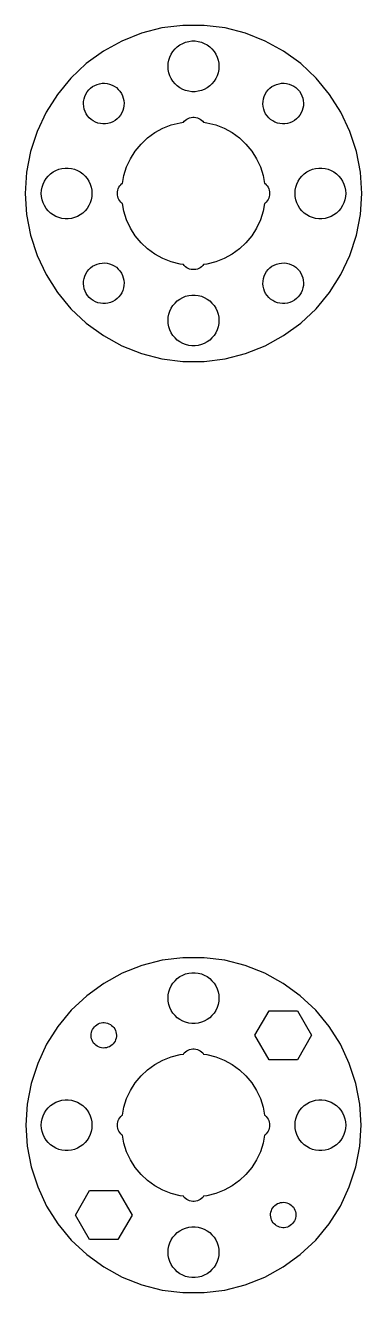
# Model space of a CAD drawing. Header units: metres. Extents: x -20 to 20, y -20 to 460.
# Drawn here: x -19.9 to 19.9, y 310.2 to 459.8 of the extents above; entities that cross this region are included whole.
import ezdxf

# ---------------------------------------------------------------- set-up
doc = ezdxf.new("R2010")
doc.units = ezdxf.units.M

msp = doc.modelspace()

# ---------------------------------------------------------------- linework, layer by layer
for p, q in [((-3.72545, 459.53), (-6.14378, 458.909)), ((-1.24838, 459.842), (-3.72545, 459.53)), ((1.24838, 459.842), (-1.24838, 459.842)), ((3.72545, 459.53), (1.24838, 459.842)), ((6.14378, 458.909), (3.72545, 459.53)), ((-8.46523, 457.99), (-10.6532, 456.787)), ((-6.14378, 458.909), (-8.46523, 457.99)), ((-1.27733, 457.714), (-0.927048, 457.853)), ((-0.927048, 457.853), (-0.562134, 457.947)), ((-0.562134, 457.947), (-0.18837, 457.994)), ((-0.18837, 457.994), (0.18837, 457.994)), ((0.18837, 457.994), (0.562134, 457.947)), ((0.562134, 457.947), (0.927048, 457.853)), ((0.927048, 457.853), (1.27733, 457.714)), ((8.46523, 457.99), (6.14378, 458.909)), ((10.6532, 456.787), (8.46523, 457.99)), ((-10.6532, 456.787), (-12.6731, 455.319)), ((-2.78932, 456.104), (-2.62891, 456.445)), ((-2.62891, 456.445), (-2.42705, 456.763)), ((-2.42705, 456.763), (-2.1869, 457.054)), ((-2.1869, 457.054), (-1.91226, 457.312)), ((-1.91226, 457.312), (-1.60747, 457.533)), ((-1.60747, 457.533), (-1.27733, 457.714)), ((1.27733, 457.714), (1.60747, 457.533)), ((1.60747, 457.533), (1.91226, 457.312)), ((1.91226, 457.312), (2.1869, 457.054)), ((2.1869, 457.054), (2.42705, 456.763)), ((2.42705, 456.763), (2.62891, 456.445)), ((2.62891, 456.445), (2.78932, 456.104)), ((12.6731, 455.319), (10.6532, 456.787)), ((-12.6731, 455.319), (-14.4931, 453.61)), ((-3, 455), (-2.97633, 455.376)), ((-2.97633, 454.624), (-3, 455)), ((-2.97633, 455.376), (-2.90575, 455.746)), ((-2.90575, 455.746), (-2.78932, 456.104)), ((2.78932, 456.104), (2.90575, 455.746)), ((2.90575, 455.746), (2.97633, 455.376)), ((2.97633, 455.376), (3, 455)), ((3, 455), (2.97633, 454.624)), ((14.4931, 453.61), (12.6731, 455.319)), ((-14.4931, 453.61), (-16.0846, 451.686)), ((-2.90575, 454.254), (-2.97633, 454.624)), ((-2.78932, 453.896), (-2.90575, 454.254)), ((-2.62891, 453.555), (-2.78932, 453.896)), ((-2.42705, 453.237), (-2.62891, 453.555)), ((2.62891, 453.555), (2.42705, 453.237)), ((2.78932, 453.896), (2.62891, 453.555)), ((2.90575, 454.254), (2.78932, 453.896)), ((2.97633, 454.624), (2.90575, 454.254)), ((16.0846, 451.686), (14.4931, 453.61)), ((-12.7339, 451.719), (-12.5777, 451.977)), ((-12.5777, 451.977), (-12.3905, 452.213)), ((-12.3905, 452.213), (-12.1752, 452.424)), ((-12.1752, 452.424), (-11.9351, 452.606)), ((-11.9351, 452.606), (-11.6741, 452.757)), ((-11.6741, 452.757), (-11.3963, 452.873)), ((-11.3963, 452.873), (-11.106, 452.955)), ((-11.106, 452.955), (-10.8078, 452.999)), ((-10.8078, 452.999), (-10.5065, 453.005)), ((-10.5065, 453.005), (-10.2067, 452.973)), ((-10.2067, 452.973), (-9.91331, 452.905)), ((-9.91331, 452.905), (-9.63083, 452.799)), ((-9.63083, 452.799), (-9.36372, 452.66)), ((-9.36372, 452.66), (-9.11624, 452.488)), ((-9.11624, 452.488), (-8.89226, 452.286)), ((-8.89226, 452.286), (-8.69533, 452.058)), ((-8.69533, 452.058), (-8.52853, 451.807)), ((-2.1869, 452.946), (-2.42705, 453.237)), ((-1.91226, 452.688), (-2.1869, 452.946)), ((-1.60747, 452.467), (-1.91226, 452.688)), ((-1.27733, 452.286), (-1.60747, 452.467)), ((-0.927048, 452.147), (-1.27733, 452.286)), ((-0.562134, 452.053), (-0.927048, 452.147)), ((-0.18837, 452.006), (-0.562134, 452.053)), ((0.18837, 452.006), (-0.18837, 452.006)), ((0.562134, 452.053), (0.18837, 452.006)), ((0.927048, 452.147), (0.562134, 452.053)), ((1.27733, 452.286), (0.927048, 452.147)), ((1.60747, 452.467), (1.27733, 452.286)), ((1.91226, 452.688), (1.60747, 452.467)), ((2.1869, 452.946), (1.91226, 452.688)), ((2.42705, 453.237), (2.1869, 452.946)), ((8.4801, 451.719), (8.63623, 451.977)), ((8.63623, 451.977), (8.82344, 452.213)), ((8.82344, 452.213), (9.03879, 452.424)), ((9.03879, 452.424), (9.27885, 452.606)), ((9.27885, 452.606), (9.53987, 452.757)), ((9.53987, 452.757), (9.81772, 452.873)), ((9.81772, 452.873), (10.108, 452.955)), ((10.108, 452.955), (10.4062, 452.999)), ((10.4062, 452.999), (10.7075, 453.005)), ((10.7075, 453.005), (11.0072, 452.973)), ((11.0072, 452.973), (11.3007, 452.905)), ((11.3007, 452.905), (11.5832, 452.799)), ((11.5832, 452.799), (11.8503, 452.66)), ((11.8503, 452.66), (12.0977, 452.488)), ((12.0977, 452.488), (12.3217, 452.286)), ((12.3217, 452.286), (12.5187, 452.058)), ((12.5187, 452.058), (12.6855, 451.807)), ((-16.0846, 451.686), (-17.4225, 449.578)), ((-13.0065, 450.557), (-12.9939, 450.858)), ((-12.9812, 450.256), (-13.0065, 450.557)), ((-12.9939, 450.858), (-12.9436, 451.155)), ((-12.9436, 451.155), (-12.8565, 451.444)), ((-12.8565, 451.444), (-12.7339, 451.719)), ((-8.52853, 451.807), (-8.39452, 451.537)), ((-8.39452, 451.537), (-8.29539, 451.252)), ((-8.29539, 451.252), (-8.23274, 450.958)), ((-8.22014, 450.356), (-8.2704, 450.059)), ((-8.23274, 450.958), (-8.20752, 450.657)), ((-8.20752, 450.657), (-8.22014, 450.356)), ((8.20752, 450.557), (8.22014, 450.858)), ((8.23274, 450.256), (8.20752, 450.557)), ((8.22014, 450.858), (8.2704, 451.155)), ((8.2704, 451.155), (8.35751, 451.444)), ((8.35751, 451.444), (8.4801, 451.719)), ((12.6855, 451.807), (12.8195, 451.537)), ((12.8195, 451.537), (12.9186, 451.252)), ((12.9186, 451.252), (12.9812, 450.958)), ((12.9939, 450.356), (12.9436, 450.059)), ((12.9812, 450.958), (13.0065, 450.657)), ((13.0065, 450.657), (12.9939, 450.356)), ((17.4225, 449.578), (16.0846, 451.686)), ((-17.4225, 449.578), (-18.4855, 447.319)), ((-12.9186, 449.962), (-12.9812, 450.256)), ((-12.8195, 449.677), (-12.9186, 449.962)), ((-12.6855, 449.407), (-12.8195, 449.677)), ((-12.5187, 449.156), (-12.6855, 449.407)), ((-12.3217, 448.928), (-12.5187, 449.156)), ((-12.0977, 448.726), (-12.3217, 448.928)), ((-8.82344, 449.001), (-9.03879, 448.79)), ((-8.63623, 449.237), (-8.82344, 449.001)), ((-8.4801, 449.495), (-8.63623, 449.237)), ((-8.35751, 449.77), (-8.4801, 449.495)), ((-8.2704, 450.059), (-8.35751, 449.77)), ((-0.803726, 448.766), (-0.638657, 448.857)), ((-0.638657, 448.857), (-0.463516, 448.927)), ((-0.463516, 448.927), (-0.281067, 448.973)), ((-0.281067, 448.973), (-0.094177, 448.997)), ((-0.094177, 448.997), (0.094177, 448.997)), ((0.094177, 448.997), (0.281067, 448.973)), ((0.281067, 448.973), (0.463516, 448.927)), ((0.463516, 448.927), (0.638657, 448.857)), ((0.638657, 448.857), (0.803726, 448.766)), ((8.29539, 449.962), (8.23274, 450.256)), ((8.39452, 449.677), (8.29539, 449.962)), ((8.52853, 449.407), (8.39452, 449.677)), ((8.69533, 449.156), (8.52853, 449.407)), ((8.89226, 448.928), (8.69533, 449.156)), ((9.11624, 448.726), (8.89226, 448.928)), ((12.3905, 449.001), (12.1752, 448.79)), ((12.5777, 449.237), (12.3905, 449.001)), ((12.7339, 449.495), (12.5777, 449.237)), ((12.8565, 449.77), (12.7339, 449.495)), ((12.9436, 450.059), (12.8565, 449.77)), ((18.4855, 447.319), (17.4225, 449.578)), ((-11.8503, 448.554), (-12.0977, 448.726)), ((-11.5832, 448.414), (-11.8503, 448.554)), ((-11.3007, 448.309), (-11.5832, 448.414)), ((-11.0072, 448.241), (-11.3007, 448.309)), ((-10.7075, 448.209), (-11.0072, 448.241)), ((-10.4062, 448.215), (-10.7075, 448.209)), ((-10.108, 448.259), (-10.4062, 448.215)), ((-9.81772, 448.34), (-10.108, 448.259)), ((-9.53987, 448.457), (-9.81772, 448.34)), ((-9.27885, 448.608), (-9.53987, 448.457)), ((-9.03879, 448.79), (-9.27885, 448.608)), ((-4.55452, 447.177), (-3.61911, 447.691)), ((-3.61911, 447.691), (-2.62663, 448.084)), ((-2.62663, 448.084), (-1.59273, 448.349)), ((-1.59273, 448.349), (-1.19904, 448.399)), ((-1.19904, 448.399), (-1.09344, 448.527)), ((-1.09344, 448.527), (-0.956131, 448.656)), ((-0.956131, 448.656), (-0.803726, 448.766)), ((0.803726, 448.766), (0.956131, 448.656)), ((0.956131, 448.656), (1.09344, 448.527)), ((1.09344, 448.527), (1.19904, 448.399)), ((1.19904, 448.399), (1.59273, 448.349)), ((1.59273, 448.349), (2.62663, 448.084)), ((2.62663, 448.084), (3.61911, 447.691)), ((3.61911, 447.691), (4.55452, 447.177)), ((9.36372, 448.554), (9.11624, 448.726)), ((9.63083, 448.414), (9.36372, 448.554)), ((9.91331, 448.309), (9.63083, 448.414)), ((10.2067, 448.241), (9.91331, 448.309)), ((10.5065, 448.209), (10.2067, 448.241)), ((10.8078, 448.215), (10.5065, 448.209)), ((11.106, 448.259), (10.8078, 448.215)), ((11.3963, 448.34), (11.106, 448.259)), ((11.6741, 448.457), (11.3963, 448.34)), ((11.9351, 448.608), (11.6741, 448.457)), ((12.1752, 448.79), (11.9351, 448.608)), ((-18.4855, 447.319), (-19.2571, 444.944)), ((-6.19623, 445.819), (-5.41809, 446.549)), ((-5.41809, 446.549), (-4.55452, 447.177)), ((4.55452, 447.177), (5.41809, 446.549)), ((5.41809, 446.549), (6.19623, 445.819)), ((19.2571, 444.944), (18.4855, 447.319)), ((-19.2571, 444.944), (-19.7249, 442.492)), ((-7.44859, 444.095), (-6.87663, 444.996)), ((-6.87663, 444.996), (-6.19623, 445.819)), ((6.19623, 445.819), (6.87663, 444.996)), ((6.87663, 444.996), (7.44859, 444.095)), ((19.7249, 442.492), (19.2571, 444.944)), ((-15.927, 442.853), (-15.5621, 442.947)), ((-15.5621, 442.947), (-15.1884, 442.994)), ((-15.1884, 442.994), (-14.8116, 442.994)), ((-14.8116, 442.994), (-14.4379, 442.947)), ((-14.4379, 442.947), (-14.0729, 442.853)), ((-8.23296, 442.114), (-7.90309, 443.129)), ((-7.90309, 443.129), (-7.44859, 444.095)), ((7.44859, 444.095), (7.90309, 443.129)), ((7.90309, 443.129), (8.23296, 442.114)), ((14.0729, 442.853), (14.4379, 442.947)), ((14.4379, 442.947), (14.8116, 442.994)), ((14.8116, 442.994), (15.1884, 442.994)), ((15.1884, 442.994), (15.5621, 442.947)), ((15.5621, 442.947), (15.927, 442.853)), ((-19.7249, 442.492), (-19.8817, 440)), ((-17.7893, 441.104), (-17.6289, 441.445)), ((-17.6289, 441.445), (-17.427, 441.763)), ((-17.427, 441.763), (-17.1869, 442.054)), ((-17.1869, 442.054), (-16.9123, 442.312)), ((-16.9123, 442.312), (-16.6075, 442.533)), ((-16.6075, 442.533), (-16.2773, 442.714)), ((-16.2773, 442.714), (-15.927, 442.853)), ((-14.0729, 442.853), (-13.7227, 442.714)), ((-13.7227, 442.714), (-13.3925, 442.533)), ((-13.3925, 442.533), (-13.0877, 442.312)), ((-13.0877, 442.312), (-12.8131, 442.054)), ((-12.8131, 442.054), (-12.5729, 441.763)), ((-12.5729, 441.763), (-12.3711, 441.445)), ((-12.3711, 441.445), (-12.2107, 441.104)), ((-8.40921, 441.19), (-8.23296, 442.114)), ((8.23296, 442.114), (8.40921, 441.19)), ((12.2107, 441.104), (12.3711, 441.445)), ((12.3711, 441.445), (12.5729, 441.763)), ((12.5729, 441.763), (12.8131, 442.054)), ((12.8131, 442.054), (13.0877, 442.312)), ((13.0877, 442.312), (13.3925, 442.533)), ((13.3925, 442.533), (13.7227, 442.714)), ((13.7227, 442.714), (14.0729, 442.853)), ((15.927, 442.853), (16.2773, 442.714)), ((16.2773, 442.714), (16.6075, 442.533)), ((16.6075, 442.533), (16.9123, 442.312)), ((16.9123, 442.312), (17.1869, 442.054)), ((17.1869, 442.054), (17.427, 441.763)), ((17.427, 441.763), (17.6289, 441.445)), ((17.6289, 441.445), (17.7893, 441.104)), ((19.8817, 440), (19.7249, 442.492)), ((-19.8817, 440), (-19.7249, 437.508)), ((-18, 440), (-17.9763, 440.376)), ((-17.9763, 439.624), (-18, 440)), ((-17.9763, 440.376), (-17.9057, 440.746)), ((-17.9057, 440.746), (-17.7893, 441.104)), ((-12.2107, 441.104), (-12.0942, 440.746)), ((-12.0942, 440.746), (-12.0237, 440.376)), ((-12.0237, 440.376), (-12, 440)), ((-12, 440), (-12.0237, 439.624)), ((-9, 440), (-8.98816, 440.188)), ((-8.98816, 439.812), (-9, 440)), ((-8.98816, 440.188), (-8.95287, 440.373)), ((-8.95287, 440.373), (-8.89465, 440.552)), ((-8.89465, 440.552), (-8.81445, 440.723)), ((-8.81445, 440.723), (-8.71352, 440.882)), ((-8.71352, 440.882), (-8.59344, 441.027)), ((-8.59344, 441.027), (-8.45613, 441.156)), ((-8.45613, 441.156), (-8.40921, 441.19)), ((8.40921, 441.19), (8.45613, 441.156)), ((8.45613, 441.156), (8.59344, 441.027)), ((8.59344, 441.027), (8.71352, 440.882)), ((8.71352, 440.882), (8.81445, 440.723)), ((8.81445, 440.723), (8.89465, 440.552)), ((8.89465, 440.552), (8.95287, 440.373)), ((8.95287, 440.373), (8.98816, 440.188)), ((8.98816, 440.188), (9, 440)), ((9, 440), (8.98816, 439.812)), ((12, 440), (12.0237, 440.376)), ((12.0237, 439.624), (12, 440)), ((12.0237, 440.376), (12.0942, 440.746)), ((12.0942, 440.746), (12.2107, 441.104)), ((17.7893, 441.104), (17.9057, 440.746)), ((17.9057, 440.746), (17.9763, 440.376)), ((17.9763, 440.376), (18, 440)), ((18, 440), (17.9763, 439.624)), ((19.7249, 437.508), (19.8817, 440)), ((-17.9057, 439.254), (-17.9763, 439.624)), ((-17.7893, 438.896), (-17.9057, 439.254)), ((-17.6289, 438.555), (-17.7893, 438.896)), ((-17.427, 438.237), (-17.6289, 438.555)), ((-12.3711, 438.555), (-12.5729, 438.237)), ((-12.2107, 438.896), (-12.3711, 438.555)), ((-12.0942, 439.254), (-12.2107, 438.896)), ((-12.0237, 439.624), (-12.0942, 439.254)), ((-8.95287, 439.627), (-8.98816, 439.812)), ((-8.89465, 439.448), (-8.95287, 439.627)), ((-8.81445, 439.277), (-8.89465, 439.448)), ((-8.71352, 439.118), (-8.81445, 439.277)), ((-8.59344, 438.973), (-8.71352, 439.118)), ((-8.45613, 438.844), (-8.59344, 438.973)), ((-8.40921, 438.81), (-8.45613, 438.844)), ((-8.23296, 437.886), (-8.40921, 438.81)), ((8.40921, 438.81), (8.23296, 437.886)), ((8.45613, 438.844), (8.40921, 438.81)), ((8.59344, 438.973), (8.45613, 438.844)), ((8.71352, 439.118), (8.59344, 438.973)), ((8.81445, 439.277), (8.71352, 439.118)), ((8.89465, 439.448), (8.81445, 439.277)), ((8.95287, 439.627), (8.89465, 439.448)), ((8.98816, 439.812), (8.95287, 439.627)), ((12.0942, 439.254), (12.0237, 439.624)), ((12.2107, 438.896), (12.0942, 439.254)), ((12.3711, 438.555), (12.2107, 438.896)), ((12.5729, 438.237), (12.3711, 438.555)), ((17.6289, 438.555), (17.427, 438.237)), ((17.7893, 438.896), (17.6289, 438.555)), ((17.9057, 439.254), (17.7893, 438.896)), ((17.9763, 439.624), (17.9057, 439.254)), ((-19.7249, 437.508), (-19.2571, 435.056)), ((-17.1869, 437.946), (-17.427, 438.237)), ((-16.9123, 437.688), (-17.1869, 437.946)), ((-16.6075, 437.467), (-16.9123, 437.688)), ((-16.2773, 437.286), (-16.6075, 437.467)), ((-15.927, 437.147), (-16.2773, 437.286)), ((-15.5621, 437.053), (-15.927, 437.147)), ((-15.1884, 437.006), (-15.5621, 437.053)), ((-14.8116, 437.006), (-15.1884, 437.006)), ((-14.4379, 437.053), (-14.8116, 437.006)), ((-14.0729, 437.147), (-14.4379, 437.053)), ((-13.7227, 437.286), (-14.0729, 437.147)), ((-13.3925, 437.467), (-13.7227, 437.286)), ((-13.0877, 437.688), (-13.3925, 437.467)), ((-12.8131, 437.946), (-13.0877, 437.688)), ((-12.5729, 438.237), (-12.8131, 437.946)), ((-7.90309, 436.871), (-8.23296, 437.886)), ((8.23296, 437.886), (7.90309, 436.871)), ((12.8131, 437.946), (12.5729, 438.237)), ((13.0877, 437.688), (12.8131, 437.946)), ((13.3925, 437.467), (13.0877, 437.688)), ((13.7227, 437.286), (13.3925, 437.467)), ((14.0729, 437.147), (13.7227, 437.286)), ((14.4379, 437.053), (14.0729, 437.147)), ((14.8116, 437.006), (14.4379, 437.053)), ((15.1884, 437.006), (14.8116, 437.006)), ((15.5621, 437.053), (15.1884, 437.006)), ((15.927, 437.147), (15.5621, 437.053)), ((16.2773, 437.286), (15.927, 437.147)), ((16.6075, 437.467), (16.2773, 437.286)), ((16.9123, 437.688), (16.6075, 437.467)), ((17.1869, 437.946), (16.9123, 437.688)), ((17.427, 438.237), (17.1869, 437.946)), ((19.2571, 435.056), (19.7249, 437.508)), ((-7.44859, 435.905), (-7.90309, 436.871)), ((-6.87663, 435.004), (-7.44859, 435.905)), ((7.44859, 435.905), (6.87663, 435.004)), ((7.90309, 436.871), (7.44859, 435.905)), ((-19.2571, 435.056), (-18.4855, 432.681)), ((-6.19623, 434.181), (-6.87663, 435.004)), ((-5.41809, 433.451), (-6.19623, 434.181)), ((6.19623, 434.181), (5.41809, 433.451)), ((6.87663, 435.004), (6.19623, 434.181)), ((18.4855, 432.681), (19.2571, 435.056)), ((-18.4855, 432.681), (-17.4225, 430.422)), ((-4.55452, 432.823), (-5.41809, 433.451)), ((-3.61911, 432.309), (-4.55452, 432.823)), ((4.55452, 432.823), (3.61911, 432.309)), ((5.41809, 433.451), (4.55452, 432.823)), ((17.4225, 430.422), (18.4855, 432.681)), ((-12.5777, 430.763), (-12.3905, 430.999)), ((-12.3905, 430.999), (-12.1752, 431.21)), ((-12.1752, 431.21), (-11.9351, 431.392)), ((-11.9351, 431.392), (-11.6741, 431.543)), ((-11.6741, 431.543), (-11.3963, 431.66)), ((-11.3963, 431.66), (-11.106, 431.741)), ((-11.106, 431.741), (-10.8078, 431.785)), ((-10.8078, 431.785), (-10.5065, 431.791)), ((-10.5065, 431.791), (-10.2067, 431.759)), ((-10.2067, 431.759), (-9.91331, 431.691)), ((-9.91331, 431.691), (-9.63083, 431.586)), ((-9.63083, 431.586), (-9.36372, 431.446)), ((-9.36372, 431.446), (-9.11624, 431.274)), ((-9.11624, 431.274), (-8.89226, 431.072)), ((-8.89226, 431.072), (-8.69533, 430.844)), ((-2.62663, 431.916), (-3.61911, 432.309)), ((-1.59273, 431.651), (-2.62663, 431.916)), ((-1.19904, 431.601), (-1.59273, 431.651)), ((-1.09344, 431.473), (-1.19904, 431.601)), ((-0.956131, 431.344), (-1.09344, 431.473)), ((-0.803726, 431.234), (-0.956131, 431.344)), ((-0.638657, 431.143), (-0.803726, 431.234)), ((-0.463516, 431.073), (-0.638657, 431.143)), ((-0.281067, 431.027), (-0.463516, 431.073)), ((-0.094177, 431.003), (-0.281067, 431.027)), ((0.094177, 431.003), (-0.094177, 431.003)), ((0.281067, 431.027), (0.094177, 431.003)), ((0.463516, 431.073), (0.281067, 431.027)), ((0.638657, 431.143), (0.463516, 431.073)), ((0.803726, 431.234), (0.638657, 431.143)), ((0.956131, 431.344), (0.803726, 431.234)), ((1.09344, 431.473), (0.956131, 431.344)), ((1.19904, 431.601), (1.09344, 431.473)), ((1.59273, 431.651), (1.19904, 431.601)), ((2.62663, 431.916), (1.59273, 431.651)), ((3.61911, 432.309), (2.62663, 431.916)), ((8.63623, 430.763), (8.82344, 430.999)), ((8.82344, 430.999), (9.03879, 431.21)), ((9.03879, 431.21), (9.27885, 431.392)), ((9.27885, 431.392), (9.53987, 431.543)), ((9.53987, 431.543), (9.81772, 431.66)), ((9.81772, 431.66), (10.108, 431.741)), ((10.108, 431.741), (10.4062, 431.785)), ((10.4062, 431.785), (10.7075, 431.791)), ((10.7075, 431.791), (11.0072, 431.759)), ((11.0072, 431.759), (11.3007, 431.691)), ((11.3007, 431.691), (11.5832, 431.586)), ((11.5832, 431.586), (11.8503, 431.446)), ((11.8503, 431.446), (12.0977, 431.274)), ((12.0977, 431.274), (12.3217, 431.072)), ((12.3217, 431.072), (12.5187, 430.844)), ((-17.4225, 430.422), (-16.0846, 428.314)), ((-13.0065, 429.343), (-12.9939, 429.644)), ((-12.9939, 429.644), (-12.9436, 429.941)), ((-12.9436, 429.941), (-12.8565, 430.23)), ((-12.8565, 430.23), (-12.7339, 430.505)), ((-12.7339, 430.505), (-12.5777, 430.763)), ((-8.69533, 430.844), (-8.52853, 430.593)), ((-8.52853, 430.593), (-8.39452, 430.323)), ((-8.39452, 430.323), (-8.29539, 430.038)), ((-8.29539, 430.038), (-8.23274, 429.744)), ((-8.23274, 429.744), (-8.20752, 429.443)), ((-8.20752, 429.443), (-8.22014, 429.142)), ((8.20752, 429.343), (8.22014, 429.644)), ((8.22014, 429.644), (8.2704, 429.941)), ((8.2704, 429.941), (8.35751, 430.23)), ((8.35751, 430.23), (8.4801, 430.505)), ((8.4801, 430.505), (8.63623, 430.763)), ((12.5187, 430.844), (12.6855, 430.593)), ((12.6855, 430.593), (12.8195, 430.323)), ((12.8195, 430.323), (12.9186, 430.038)), ((12.9186, 430.038), (12.9812, 429.744)), ((12.9812, 429.744), (13.0065, 429.443)), ((13.0065, 429.443), (12.9939, 429.142)), ((16.0846, 428.314), (17.4225, 430.422)), ((-16.0846, 428.314), (-14.4931, 426.39)), ((-12.9812, 429.042), (-13.0065, 429.343)), ((-12.9186, 428.748), (-12.9812, 429.042)), ((-12.8195, 428.463), (-12.9186, 428.748)), ((-12.6855, 428.193), (-12.8195, 428.463)), ((-12.5187, 427.942), (-12.6855, 428.193)), ((-12.3217, 427.714), (-12.5187, 427.942)), ((-8.63623, 428.023), (-8.82344, 427.787)), ((-8.4801, 428.281), (-8.63623, 428.023)), ((-8.35751, 428.556), (-8.4801, 428.281)), ((-8.2704, 428.845), (-8.35751, 428.556)), ((-8.22014, 429.142), (-8.2704, 428.845)), ((-0.927048, 427.853), (-0.562134, 427.947)), ((-0.562134, 427.947), (-0.18837, 427.994)), ((-0.18837, 427.994), (0.18837, 427.994)), ((0.18837, 427.994), (0.562134, 427.947)), ((0.562134, 427.947), (0.927048, 427.853)), ((8.23274, 429.042), (8.20752, 429.343)), ((8.29539, 428.748), (8.23274, 429.042)), ((8.39452, 428.463), (8.29539, 428.748)), ((8.52853, 428.193), (8.39452, 428.463)), ((8.69533, 427.942), (8.52853, 428.193)), ((8.89226, 427.714), (8.69533, 427.942)), ((12.5777, 428.023), (12.3905, 427.787)), ((12.7339, 428.281), (12.5777, 428.023)), ((12.8565, 428.556), (12.7339, 428.281)), ((12.9436, 428.845), (12.8565, 428.556)), ((12.9939, 429.142), (12.9436, 428.845)), ((14.4931, 426.39), (16.0846, 428.314)), ((-12.0977, 427.512), (-12.3217, 427.714)), ((-11.8503, 427.34), (-12.0977, 427.512)), ((-11.5832, 427.201), (-11.8503, 427.34)), ((-11.3007, 427.095), (-11.5832, 427.201)), ((-11.0072, 427.027), (-11.3007, 427.095)), ((-10.7075, 426.995), (-11.0072, 427.027)), ((-10.4062, 427.001), (-10.7075, 426.995)), ((-10.108, 427.045), (-10.4062, 427.001)), ((-9.81772, 427.127), (-10.108, 427.045)), ((-9.53987, 427.243), (-9.81772, 427.127)), ((-9.27885, 427.394), (-9.53987, 427.243)), ((-9.03879, 427.576), (-9.27885, 427.394)), ((-8.82344, 427.787), (-9.03879, 427.576)), ((-2.78932, 426.104), (-2.62891, 426.445)), ((-2.62891, 426.445), (-2.42705, 426.763)), ((-2.42705, 426.763), (-2.1869, 427.054)), ((-2.1869, 427.054), (-1.91226, 427.312)), ((-1.91226, 427.312), (-1.60747, 427.533)), ((-1.60747, 427.533), (-1.27733, 427.714)), ((-1.27733, 427.714), (-0.927048, 427.853)), ((0.927048, 427.853), (1.27733, 427.714)), ((1.27733, 427.714), (1.60747, 427.533)), ((1.60747, 427.533), (1.91226, 427.312)), ((1.91226, 427.312), (2.1869, 427.054)), ((2.1869, 427.054), (2.42705, 426.763)), ((2.42705, 426.763), (2.62891, 426.445)), ((2.62891, 426.445), (2.78932, 426.104)), ((9.11624, 427.512), (8.89226, 427.714)), ((9.36372, 427.34), (9.11624, 427.512)), ((9.63083, 427.201), (9.36372, 427.34)), ((9.91331, 427.095), (9.63083, 427.201)), ((10.2067, 427.027), (9.91331, 427.095)), ((10.5065, 426.995), (10.2067, 427.027)), ((10.8078, 427.001), (10.5065, 426.995)), ((11.106, 427.045), (10.8078, 427.001)), ((11.3963, 427.127), (11.106, 427.045)), ((11.6741, 427.243), (11.3963, 427.127)), ((11.9351, 427.394), (11.6741, 427.243)), ((12.1752, 427.576), (11.9351, 427.394)), ((12.3905, 427.787), (12.1752, 427.576)), ((-14.4931, 426.39), (-12.6731, 424.681)), ((-3, 425), (-2.97633, 425.376)), ((-2.97633, 424.624), (-3, 425)), ((-2.97633, 425.376), (-2.90575, 425.746)), ((-2.90575, 425.746), (-2.78932, 426.104)), ((2.78932, 426.104), (2.90575, 425.746)), ((2.90575, 425.746), (2.97633, 425.376)), ((2.97633, 425.376), (3, 425)), ((3, 425), (2.97633, 424.624)), ((12.6731, 424.681), (14.4931, 426.39)), ((-12.6731, 424.681), (-10.6532, 423.213)), ((-2.90575, 424.254), (-2.97633, 424.624)), ((-2.78932, 423.896), (-2.90575, 424.254)), ((-2.62891, 423.555), (-2.78932, 423.896)), ((-2.42705, 423.237), (-2.62891, 423.555)), ((2.62891, 423.555), (2.42705, 423.237)), ((2.78932, 423.896), (2.62891, 423.555)), ((2.90575, 424.254), (2.78932, 423.896)), ((2.97633, 424.624), (2.90575, 424.254)), ((10.6532, 423.213), (12.6731, 424.681)), ((-10.6532, 423.213), (-8.46523, 422.01)), ((-8.46523, 422.01), (-6.14378, 421.091)), ((-2.1869, 422.946), (-2.42705, 423.237)), ((-1.91226, 422.688), (-2.1869, 422.946)), ((-1.60747, 422.467), (-1.91226, 422.688)), ((-1.27733, 422.286), (-1.60747, 422.467)), ((-0.927048, 422.147), (-1.27733, 422.286)), ((-0.562134, 422.053), (-0.927048, 422.147)), ((-0.18837, 422.006), (-0.562134, 422.053)), ((0.18837, 422.006), (-0.18837, 422.006)), ((0.562134, 422.053), (0.18837, 422.006)), ((0.927048, 422.147), (0.562134, 422.053)), ((1.27733, 422.286), (0.927048, 422.147)), ((1.60747, 422.467), (1.27733, 422.286)), ((1.91226, 422.688), (1.60747, 422.467)), ((2.1869, 422.946), (1.91226, 422.688)), ((2.42705, 423.237), (2.1869, 422.946)), ((6.14378, 421.091), (8.46523, 422.01)), ((8.46523, 422.01), (10.6532, 423.213)), ((-6.14378, 421.091), (-3.72545, 420.47)), ((-3.72545, 420.47), (-1.24838, 420.158)), ((1.24838, 420.158), (3.72545, 420.47)), ((3.72545, 420.47), (6.14378, 421.091)), ((-1.24838, 420.158), (1.24838, 420.158)), ((-6.12218, 348.842), (-8.43544, 347.926)), ((-3.71236, 349.461), (-6.12218, 348.842)), ((-1.24399, 349.773), (-3.71236, 349.461)), ((1.24399, 349.773), (-1.24399, 349.773)), ((3.71236, 349.461), (1.24399, 349.773)), ((6.12218, 348.842), (3.71236, 349.461)), ((8.43544, 347.926), (6.12218, 348.842)), ((-8.43544, 347.926), (-10.6157, 346.728)), ((-2.1869, 347.054), (-1.91226, 347.312)), ((-1.91226, 347.312), (-1.60747, 347.533)), ((-1.60747, 347.533), (-1.27733, 347.714)), ((-1.27733, 347.714), (-0.927048, 347.853)), ((-0.927048, 347.853), (-0.562134, 347.947)), ((-0.562134, 347.947), (-0.18837, 347.994)), ((-0.18837, 347.994), (0.18837, 347.994)), ((0.18837, 347.994), (0.562134, 347.947)), ((0.562134, 347.947), (0.927048, 347.853)), ((0.927048, 347.853), (1.27733, 347.714)), ((1.27733, 347.714), (1.60747, 347.533)), ((1.60747, 347.533), (1.91226, 347.312)), ((1.91226, 347.312), (2.1869, 347.054)), ((10.6157, 346.728), (8.43544, 347.926)), ((-10.6157, 346.728), (-12.6285, 345.265)), ((-2.97633, 345.376), (-2.90575, 345.746)), ((-2.90575, 345.746), (-2.78932, 346.104)), ((-2.78932, 346.104), (-2.62891, 346.445)), ((-2.62891, 346.445), (-2.42705, 346.763)), ((-2.42705, 346.763), (-2.1869, 347.054)), ((2.1869, 347.054), (2.42705, 346.763)), ((2.42705, 346.763), (2.62891, 346.445)), ((2.62891, 346.445), (2.78932, 346.104)), ((2.78932, 346.104), (2.90575, 345.746)), ((2.90575, 345.746), (2.97633, 345.376)), ((12.6285, 345.265), (10.6157, 346.728)), ((-12.6285, 345.265), (-14.4422, 343.562)), ((-3, 345), (-2.97633, 345.376)), ((-2.97633, 344.624), (-3, 345)), ((-2.90575, 344.254), (-2.97633, 344.624)), ((-2.78932, 343.896), (-2.90575, 344.254)), ((2.90575, 344.254), (2.78932, 343.896)), ((2.97633, 344.624), (2.90575, 344.254)), ((2.97633, 345.376), (3, 345)), ((3, 345), (2.97633, 344.624)), ((14.4422, 343.562), (12.6285, 345.265)), ((-14.4422, 343.562), (-16.0281, 341.645)), ((-2.62891, 343.555), (-2.78932, 343.896)), ((-2.42705, 343.237), (-2.62891, 343.555)), ((-2.1869, 342.946), (-2.42705, 343.237)), ((-1.91226, 342.688), (-2.1869, 342.946)), ((-1.60747, 342.467), (-1.91226, 342.688)), ((1.91226, 342.688), (1.60747, 342.467)), ((2.1869, 342.946), (1.91226, 342.688)), ((2.42705, 343.237), (2.1869, 342.946)), ((2.62891, 343.555), (2.42705, 343.237)), ((2.78932, 343.896), (2.62891, 343.555)), ((7.26039, 340.607), (8.93369, 343.505)), ((8.93369, 343.505), (12.2803, 343.505)), ((12.2803, 343.505), (13.9536, 340.607)), ((16.0281, 341.645), (14.4422, 343.562)), ((-16.0281, 341.645), (-17.3612, 339.544)), ((-12.0674, 340.95), (-12.0129, 341.13)), ((-12.0129, 341.13), (-11.9363, 341.302)), ((-11.9363, 341.302), (-11.8387, 341.463)), ((-11.8387, 341.463), (-11.7217, 341.611)), ((-11.7217, 341.611), (-11.5871, 341.742)), ((-11.5871, 341.742), (-11.4371, 341.856)), ((-11.4371, 341.856), (-11.2739, 341.951)), ((-11.2739, 341.951), (-11.1003, 342.024)), ((-11.1003, 342.024), (-10.9189, 342.074)), ((-10.9189, 342.074), (-10.7325, 342.102)), ((-10.7325, 342.102), (-10.5442, 342.106)), ((-10.5442, 342.106), (-10.3568, 342.086)), ((-10.3568, 342.086), (-10.1734, 342.043)), ((-10.1734, 342.043), (-9.99689, 341.977)), ((-9.99689, 341.977), (-9.82996, 341.89)), ((-9.82996, 341.89), (-9.67528, 341.783)), ((-9.67528, 341.783), (-9.53528, 341.656)), ((-9.53528, 341.656), (-9.4122, 341.514)), ((-9.4122, 341.514), (-9.30795, 341.357)), ((-9.30795, 341.357), (-9.2242, 341.188)), ((-9.2242, 341.188), (-9.16225, 341.01)), ((-1.27733, 342.286), (-1.60747, 342.467)), ((-0.927048, 342.147), (-1.27733, 342.286)), ((-0.562134, 342.053), (-0.927048, 342.147)), ((-0.18837, 342.006), (-0.562134, 342.053)), ((0.18837, 342.006), (-0.18837, 342.006)), ((0.562134, 342.053), (0.18837, 342.006)), ((0.927048, 342.147), (0.562134, 342.053)), ((1.27733, 342.286), (0.927048, 342.147)), ((1.60747, 342.467), (1.27733, 342.286)), ((17.3612, 339.544), (16.0281, 341.645)), ((-12.1067, 340.576), (-12.0988, 340.764)), ((-12.0909, 340.388), (-12.1067, 340.576)), ((-12.0988, 340.764), (-12.0674, 340.95)), ((-12.0517, 340.204), (-12.0909, 340.388)), ((-11.9898, 340.026), (-12.0517, 340.204)), ((-11.906, 339.857), (-11.9898, 340.026)), ((-11.8018, 339.7), (-11.906, 339.857)), ((-11.6787, 339.557), (-11.8018, 339.7)), ((-9.37527, 339.751), (-9.49228, 339.603)), ((-9.27768, 339.912), (-9.37527, 339.751)), ((-9.20107, 340.084), (-9.27768, 339.912)), ((-9.14662, 340.264), (-9.20107, 340.084)), ((-9.16225, 341.01), (-9.12308, 340.826)), ((-9.1152, 340.45), (-9.14662, 340.264)), ((-9.12308, 340.826), (-9.10732, 340.638)), ((-9.10732, 340.638), (-9.1152, 340.45)), ((8.9337, 337.709), (7.26039, 340.607)), ((13.9536, 340.607), (12.2803, 337.709)), ((-17.3612, 339.544), (-18.4205, 337.293)), ((-11.5387, 339.431), (-11.6787, 339.557)), ((-11.384, 339.324), (-11.5387, 339.431)), ((-11.2171, 339.237), (-11.384, 339.324)), ((-11.0405, 339.171), (-11.2171, 339.237)), ((-10.8571, 339.128), (-11.0405, 339.171)), ((-10.6698, 339.108), (-10.8571, 339.128)), ((-10.4815, 339.112), (-10.6698, 339.108)), ((-10.2951, 339.14), (-10.4815, 339.112)), ((-10.1137, 339.19), (-10.2951, 339.14)), ((-9.94003, 339.263), (-10.1137, 339.19)), ((-9.7769, 339.358), (-9.94003, 339.263)), ((-9.62686, 339.471), (-9.7769, 339.358)), ((-9.49228, 339.603), (-9.62686, 339.471)), ((-2.62663, 338.084), (-1.59273, 338.349)), ((-1.59273, 338.349), (-1.19904, 338.399)), ((-1.19904, 338.399), (-1.09344, 338.527)), ((-1.09344, 338.527), (-0.956131, 338.656)), ((-0.956131, 338.656), (-0.803726, 338.766)), ((-0.803726, 338.766), (-0.638657, 338.857)), ((-0.638657, 338.857), (-0.463516, 338.927)), ((-0.463516, 338.927), (-0.281067, 338.973)), ((-0.281067, 338.973), (-0.094177, 338.997)), ((-0.094177, 338.997), (0.094177, 338.997)), ((0.094177, 338.997), (0.281067, 338.973)), ((0.281067, 338.973), (0.463516, 338.927)), ((0.463516, 338.927), (0.638657, 338.857)), ((0.638657, 338.857), (0.803726, 338.766)), ((0.803726, 338.766), (0.956131, 338.656)), ((0.956131, 338.656), (1.09344, 338.527)), ((1.09344, 338.527), (1.19904, 338.399)), ((1.19904, 338.399), (1.59273, 338.349)), ((1.59273, 338.349), (2.62663, 338.084)), ((18.4205, 337.293), (17.3612, 339.544)), ((-18.4205, 337.293), (-19.1894, 334.927)), ((-5.41809, 336.549), (-4.55452, 337.177)), ((-4.55452, 337.177), (-3.61911, 337.691)), ((-3.61911, 337.691), (-2.62663, 338.084)), ((2.62663, 338.084), (3.61911, 337.691)), ((3.61911, 337.691), (4.55452, 337.177)), ((4.55452, 337.177), (5.41809, 336.549)), ((12.2803, 337.709), (8.9337, 337.709)), ((19.1894, 334.927), (18.4205, 337.293)), ((-6.87663, 334.996), (-6.19623, 335.819)), ((-6.19623, 335.819), (-5.41809, 336.549)), ((5.41809, 336.549), (6.19623, 335.819)), ((6.19623, 335.819), (6.87663, 334.996)), ((-19.1894, 334.927), (-19.6556, 332.483)), ((-7.90309, 333.129), (-7.44859, 334.095)), ((-7.44859, 334.095), (-6.87663, 334.996)), ((6.87663, 334.996), (7.44859, 334.095)), ((7.44859, 334.095), (7.90309, 333.129)), ((19.6556, 332.483), (19.1894, 334.927)), ((-19.6556, 332.483), (-19.8118, 330)), ((-17.1869, 332.054), (-16.9123, 332.312)), ((-16.9123, 332.312), (-16.6075, 332.533)), ((-16.6075, 332.533), (-16.2773, 332.714)), ((-16.2773, 332.714), (-15.927, 332.853)), ((-15.927, 332.853), (-15.5621, 332.947)), ((-15.5621, 332.947), (-15.1884, 332.994)), ((-15.1884, 332.994), (-14.8116, 332.994)), ((-14.8116, 332.994), (-14.4379, 332.947)), ((-14.4379, 332.947), (-14.0729, 332.853)), ((-14.0729, 332.853), (-13.7227, 332.714)), ((-13.7227, 332.714), (-13.3925, 332.533)), ((-13.3925, 332.533), (-13.0877, 332.312)), ((-13.0877, 332.312), (-12.8131, 332.054)), ((-8.23296, 332.114), (-7.90309, 333.129)), ((7.90309, 333.129), (8.23296, 332.114)), ((12.8131, 332.054), (13.0877, 332.312)), ((13.0877, 332.312), (13.3925, 332.533)), ((13.3925, 332.533), (13.7227, 332.714)), ((13.7227, 332.714), (14.0729, 332.853)), ((14.0729, 332.853), (14.4379, 332.947)), ((14.4379, 332.947), (14.8116, 332.994)), ((14.8116, 332.994), (15.1884, 332.994)), ((15.1884, 332.994), (15.5621, 332.947)), ((15.5621, 332.947), (15.927, 332.853)), ((15.927, 332.853), (16.2773, 332.714)), ((16.2773, 332.714), (16.6075, 332.533)), ((16.6075, 332.533), (16.9123, 332.312)), ((16.9123, 332.312), (17.1869, 332.054)), ((19.8118, 330), (19.6556, 332.483)), ((-17.9763, 330.376), (-17.9057, 330.746)), ((-17.9057, 330.746), (-17.7893, 331.104)), ((-17.7893, 331.104), (-17.6289, 331.445)), ((-17.6289, 331.445), (-17.427, 331.763)), ((-17.427, 331.763), (-17.1869, 332.054)), ((-12.8131, 332.054), (-12.5729, 331.763)), ((-12.5729, 331.763), (-12.3711, 331.445)), ((-12.3711, 331.445), (-12.2107, 331.104)), ((-12.2107, 331.104), (-12.0942, 330.746)), ((-12.0942, 330.746), (-12.0237, 330.376)), ((-8.89465, 330.552), (-8.81445, 330.723)), ((-8.81445, 330.723), (-8.71352, 330.882)), ((-8.71352, 330.882), (-8.59344, 331.027)), ((-8.59344, 331.027), (-8.45613, 331.156)), ((-8.45613, 331.156), (-8.40921, 331.19)), ((-8.40921, 331.19), (-8.23296, 332.114)), ((8.23296, 332.114), (8.40921, 331.19)), ((8.40921, 331.19), (8.45613, 331.156)), ((8.45613, 331.156), (8.59344, 331.027)), ((8.59344, 331.027), (8.71352, 330.882)), ((8.71352, 330.882), (8.81445, 330.723)), ((8.81445, 330.723), (8.89465, 330.552)), ((12.0237, 330.376), (12.0942, 330.746)), ((12.0942, 330.746), (12.2107, 331.104)), ((12.2107, 331.104), (12.3711, 331.445)), ((12.3711, 331.445), (12.5729, 331.763)), ((12.5729, 331.763), (12.8131, 332.054)), ((17.1869, 332.054), (17.427, 331.763)), ((17.427, 331.763), (17.6289, 331.445)), ((17.6289, 331.445), (17.7893, 331.104)), ((17.7893, 331.104), (17.9057, 330.746)), ((17.9057, 330.746), (17.9763, 330.376)), ((-19.8118, 330), (-19.6556, 327.517)), ((-18, 330), (-17.9763, 330.376)), ((-17.9763, 329.624), (-18, 330)), ((-17.9057, 329.254), (-17.9763, 329.624)), ((-17.7893, 328.896), (-17.9057, 329.254)), ((-12.0942, 329.254), (-12.2107, 328.896)), ((-12.0237, 329.624), (-12.0942, 329.254)), ((-12.0237, 330.376), (-12, 330)), ((-12, 330), (-12.0237, 329.624)), ((-9, 330), (-8.98816, 330.188)), ((-8.98816, 329.812), (-9, 330)), ((-8.98816, 330.188), (-8.95287, 330.373)), ((-8.95287, 329.627), (-8.98816, 329.812)), ((-8.95287, 330.373), (-8.89465, 330.552)), ((-8.89465, 329.448), (-8.95287, 329.627)), ((-8.81445, 329.277), (-8.89465, 329.448)), ((-8.71352, 329.118), (-8.81445, 329.277)), ((8.81445, 329.277), (8.71352, 329.118)), ((8.89465, 329.448), (8.81445, 329.277)), ((8.89465, 330.552), (8.95287, 330.373)), ((8.95287, 329.627), (8.89465, 329.448)), ((8.95287, 330.373), (8.98816, 330.188)), ((8.98816, 329.812), (8.95287, 329.627)), ((8.98816, 330.188), (9, 330)), ((9, 330), (8.98816, 329.812)), ((12, 330), (12.0237, 330.376)), ((12.0237, 329.624), (12, 330)), ((12.0942, 329.254), (12.0237, 329.624)), ((12.2107, 328.896), (12.0942, 329.254)), ((17.9057, 329.254), (17.7893, 328.896)), ((17.9763, 329.624), (17.9057, 329.254)), ((17.9763, 330.376), (18, 330)), ((18, 330), (17.9763, 329.624)), ((19.6556, 327.517), (19.8118, 330)), ((-17.6289, 328.555), (-17.7893, 328.896)), ((-17.427, 328.237), (-17.6289, 328.555)), ((-17.1869, 327.946), (-17.427, 328.237)), ((-16.9123, 327.688), (-17.1869, 327.946)), ((-16.6075, 327.467), (-16.9123, 327.688)), ((-13.0877, 327.688), (-13.3925, 327.467)), ((-12.8131, 327.946), (-13.0877, 327.688)), ((-12.5729, 328.237), (-12.8131, 327.946)), ((-12.3711, 328.555), (-12.5729, 328.237)), ((-12.2107, 328.896), (-12.3711, 328.555)), ((-8.59344, 328.973), (-8.71352, 329.118)), ((-8.45613, 328.844), (-8.59344, 328.973)), ((-8.40921, 328.81), (-8.45613, 328.844)), ((-8.23296, 327.886), (-8.40921, 328.81)), ((-7.90309, 326.871), (-8.23296, 327.886)), ((8.23296, 327.886), (7.90309, 326.871)), ((8.40921, 328.81), (8.23296, 327.886)), ((8.45613, 328.844), (8.40921, 328.81)), ((8.59344, 328.973), (8.45613, 328.844)), ((8.71352, 329.118), (8.59344, 328.973)), ((12.3711, 328.555), (12.2107, 328.896)), ((12.5729, 328.237), (12.3711, 328.555)), ((12.8131, 327.946), (12.5729, 328.237)), ((13.0877, 327.688), (12.8131, 327.946)), ((13.3925, 327.467), (13.0877, 327.688)), ((16.9123, 327.688), (16.6075, 327.467)), ((17.1869, 327.946), (16.9123, 327.688)), ((17.427, 328.237), (17.1869, 327.946)), ((17.6289, 328.555), (17.427, 328.237)), ((17.7893, 328.896), (17.6289, 328.555)), ((-19.6556, 327.517), (-19.1894, 325.073)), ((-16.2773, 327.286), (-16.6075, 327.467)), ((-15.927, 327.147), (-16.2773, 327.286)), ((-15.5621, 327.053), (-15.927, 327.147)), ((-15.1884, 327.006), (-15.5621, 327.053)), ((-14.8116, 327.006), (-15.1884, 327.006)), ((-14.4379, 327.053), (-14.8116, 327.006)), ((-14.0729, 327.147), (-14.4379, 327.053)), ((-13.7227, 327.286), (-14.0729, 327.147)), ((-13.3925, 327.467), (-13.7227, 327.286)), ((-7.44859, 325.905), (-7.90309, 326.871)), ((7.90309, 326.871), (7.44859, 325.905)), ((13.7227, 327.286), (13.3925, 327.467)), ((14.0729, 327.147), (13.7227, 327.286)), ((14.4379, 327.053), (14.0729, 327.147)), ((14.8116, 327.006), (14.4379, 327.053)), ((15.1884, 327.006), (14.8116, 327.006)), ((15.5621, 327.053), (15.1884, 327.006)), ((15.927, 327.147), (15.5621, 327.053)), ((16.2773, 327.286), (15.927, 327.147)), ((16.6075, 327.467), (16.2773, 327.286)), ((19.1894, 325.073), (19.6556, 327.517)), ((-19.1894, 325.073), (-18.4205, 322.707)), ((-6.87663, 325.004), (-7.44859, 325.905)), ((-6.19623, 324.181), (-6.87663, 325.004)), ((6.87663, 325.004), (6.19623, 324.181)), ((7.44859, 325.905), (6.87663, 325.004)), ((18.4205, 322.707), (19.1894, 325.073)), ((-5.41809, 323.451), (-6.19623, 324.181)), ((-4.55452, 322.823), (-5.41809, 323.451)), ((5.41809, 323.451), (4.55452, 322.823)), ((6.19623, 324.181), (5.41809, 323.451)), ((-18.4205, 322.707), (-17.3612, 320.456)), ((-13.9536, 319.393), (-12.2803, 322.291)), ((-12.2803, 322.291), (-8.9337, 322.291)), ((-8.9337, 322.291), (-7.26039, 319.393)), ((-3.61911, 322.309), (-4.55452, 322.823)), ((-2.62663, 321.916), (-3.61911, 322.309)), ((-1.59273, 321.651), (-2.62663, 321.916)), ((2.62663, 321.916), (1.59273, 321.651)), ((3.61911, 322.309), (2.62663, 321.916)), ((4.55452, 322.823), (3.61911, 322.309)), ((17.3612, 320.456), (18.4205, 322.707)), ((-17.3612, 320.456), (-16.0281, 318.355)), ((-1.19904, 321.601), (-1.59273, 321.651)), ((-1.09344, 321.473), (-1.19904, 321.601)), ((-0.956131, 321.344), (-1.09344, 321.473)), ((-0.803726, 321.234), (-0.956131, 321.344)), ((-0.638657, 321.143), (-0.803726, 321.234)), ((-0.463516, 321.073), (-0.638657, 321.143)), ((-0.281067, 321.027), (-0.463516, 321.073)), ((-0.094177, 321.003), (-0.281067, 321.027)), ((0.094177, 321.003), (-0.094177, 321.003)), ((0.281067, 321.027), (0.094177, 321.003)), ((0.463516, 321.073), (0.281067, 321.027)), ((0.638657, 321.143), (0.463516, 321.073)), ((0.803726, 321.234), (0.638657, 321.143)), ((0.956131, 321.344), (0.803726, 321.234)), ((1.09344, 321.473), (0.956131, 321.344)), ((1.19904, 321.601), (1.09344, 321.473)), ((1.59273, 321.651), (1.19904, 321.601)), ((9.27768, 320.088), (9.37527, 320.249)), ((9.37527, 320.249), (9.49228, 320.397)), ((9.49228, 320.397), (9.62686, 320.529)), ((9.62686, 320.529), (9.7769, 320.642)), ((9.7769, 320.642), (9.94003, 320.737)), ((9.94003, 320.737), (10.1137, 320.81)), ((10.1137, 320.81), (10.2951, 320.86)), ((10.2951, 320.86), (10.4815, 320.888)), ((10.4815, 320.888), (10.6698, 320.892)), ((10.6698, 320.892), (10.8571, 320.872)), ((10.8571, 320.872), (11.0405, 320.829)), ((11.0405, 320.829), (11.2171, 320.763)), ((11.2171, 320.763), (11.384, 320.676)), ((11.384, 320.676), (11.5387, 320.569)), ((11.5387, 320.569), (11.6787, 320.443)), ((11.6787, 320.443), (11.8018, 320.3)), ((11.8018, 320.3), (11.906, 320.143)), ((16.0281, 318.355), (17.3612, 320.456)), ((-12.2803, 316.495), (-13.9536, 319.393)), ((-7.26039, 319.393), (-8.93369, 316.495)), ((9.10732, 319.362), (9.1152, 319.55)), ((9.12308, 319.174), (9.10732, 319.362)), ((9.1152, 319.55), (9.14662, 319.736)), ((9.16225, 318.99), (9.12308, 319.174)), ((9.14662, 319.736), (9.20107, 319.916)), ((9.2242, 318.812), (9.16225, 318.99)), ((9.20107, 319.916), (9.27768, 320.088)), ((9.30795, 318.643), (9.2242, 318.812)), ((11.9363, 318.698), (11.8387, 318.537)), ((11.906, 320.143), (11.9898, 319.974)), ((12.0129, 318.87), (11.9363, 318.698)), ((11.9898, 319.974), (12.0517, 319.796)), ((12.0674, 319.05), (12.0129, 318.87)), ((12.0517, 319.796), (12.0909, 319.612)), ((12.0988, 319.236), (12.0674, 319.05)), ((12.0909, 319.612), (12.1067, 319.424)), ((12.1067, 319.424), (12.0988, 319.236)), ((-16.0281, 318.355), (-14.4422, 316.438)), ((-2.1869, 317.054), (-1.91226, 317.312)), ((-1.91226, 317.312), (-1.60747, 317.533)), ((-1.60747, 317.533), (-1.27733, 317.714)), ((-1.27733, 317.714), (-0.927048, 317.853)), ((-0.927048, 317.853), (-0.562134, 317.947)), ((-0.562134, 317.947), (-0.18837, 317.994)), ((-0.18837, 317.994), (0.18837, 317.994)), ((0.18837, 317.994), (0.562134, 317.947)), ((0.562134, 317.947), (0.927048, 317.853)), ((0.927048, 317.853), (1.27733, 317.714)), ((1.27733, 317.714), (1.60747, 317.533)), ((1.60747, 317.533), (1.91226, 317.312)), ((1.91226, 317.312), (2.1869, 317.054)), ((9.4122, 318.486), (9.30795, 318.643)), ((9.53528, 318.344), (9.4122, 318.486)), ((9.67528, 318.217), (9.53528, 318.344)), ((9.82996, 318.11), (9.67528, 318.217)), ((9.99689, 318.023), (9.82996, 318.11)), ((10.1734, 317.957), (9.99689, 318.023)), ((10.3568, 317.914), (10.1734, 317.957)), ((10.5442, 317.894), (10.3568, 317.914)), ((10.7325, 317.898), (10.5442, 317.894)), ((10.9189, 317.926), (10.7325, 317.898)), ((11.1003, 317.976), (10.9189, 317.926)), ((11.2739, 318.049), (11.1003, 317.976)), ((11.4371, 318.144), (11.2739, 318.049)), ((11.5871, 318.258), (11.4371, 318.144)), ((11.7217, 318.389), (11.5871, 318.258)), ((11.8387, 318.537), (11.7217, 318.389)), ((14.4422, 316.438), (16.0281, 318.355)), ((-14.4422, 316.438), (-12.6285, 314.735)), ((-8.93369, 316.495), (-12.2803, 316.495)), ((-2.97633, 315.376), (-2.90575, 315.746)), ((-2.90575, 315.746), (-2.78932, 316.104)), ((-2.78932, 316.104), (-2.62891, 316.445)), ((-2.62891, 316.445), (-2.42705, 316.763)), ((-2.42705, 316.763), (-2.1869, 317.054)), ((2.1869, 317.054), (2.42705, 316.763)), ((2.42705, 316.763), (2.62891, 316.445)), ((2.62891, 316.445), (2.78932, 316.104)), ((2.78932, 316.104), (2.90575, 315.746)), ((2.90575, 315.746), (2.97633, 315.376)), ((12.6285, 314.735), (14.4422, 316.438)), ((-12.6285, 314.735), (-10.6157, 313.272)), ((-3, 315), (-2.97633, 315.376)), ((-2.97633, 314.624), (-3, 315)), ((-2.90575, 314.254), (-2.97633, 314.624)), ((-2.78932, 313.896), (-2.90575, 314.254)), ((2.90575, 314.254), (2.78932, 313.896)), ((2.97633, 314.624), (2.90575, 314.254)), ((2.97633, 315.376), (3, 315)), ((3, 315), (2.97633, 314.624)), ((10.6157, 313.272), (12.6285, 314.735)), ((-10.6157, 313.272), (-8.43544, 312.074)), ((-2.62891, 313.555), (-2.78932, 313.896)), ((-2.42705, 313.237), (-2.62891, 313.555)), ((-2.1869, 312.946), (-2.42705, 313.237)), ((-1.91226, 312.688), (-2.1869, 312.946)), ((2.1869, 312.946), (1.91226, 312.688)), ((2.42705, 313.237), (2.1869, 312.946)), ((2.62891, 313.555), (2.42705, 313.237)), ((2.78932, 313.896), (2.62891, 313.555)), ((8.43544, 312.074), (10.6157, 313.272)), ((-8.43544, 312.074), (-6.12218, 311.158)), ((-1.60747, 312.467), (-1.91226, 312.688)), ((-1.27733, 312.286), (-1.60747, 312.467)), ((-0.927048, 312.147), (-1.27733, 312.286)), ((-0.562134, 312.053), (-0.927048, 312.147)), ((-0.18837, 312.006), (-0.562134, 312.053)), ((0.18837, 312.006), (-0.18837, 312.006)), ((0.562134, 312.053), (0.18837, 312.006)), ((0.927048, 312.147), (0.562134, 312.053)), ((1.27733, 312.286), (0.927048, 312.147)), ((1.60747, 312.467), (1.27733, 312.286)), ((1.91226, 312.688), (1.60747, 312.467)), ((6.12218, 311.158), (8.43544, 312.074)), ((-6.12218, 311.158), (-3.71236, 310.539)), ((-3.71236, 310.539), (-1.24399, 310.227)), ((-1.24399, 310.227), (1.24399, 310.227)), ((1.24399, 310.227), (3.71236, 310.539)), ((3.71236, 310.539), (6.12218, 311.158))]:
    msp.add_line(p, q)

doc.saveas('drawing.dxf')
